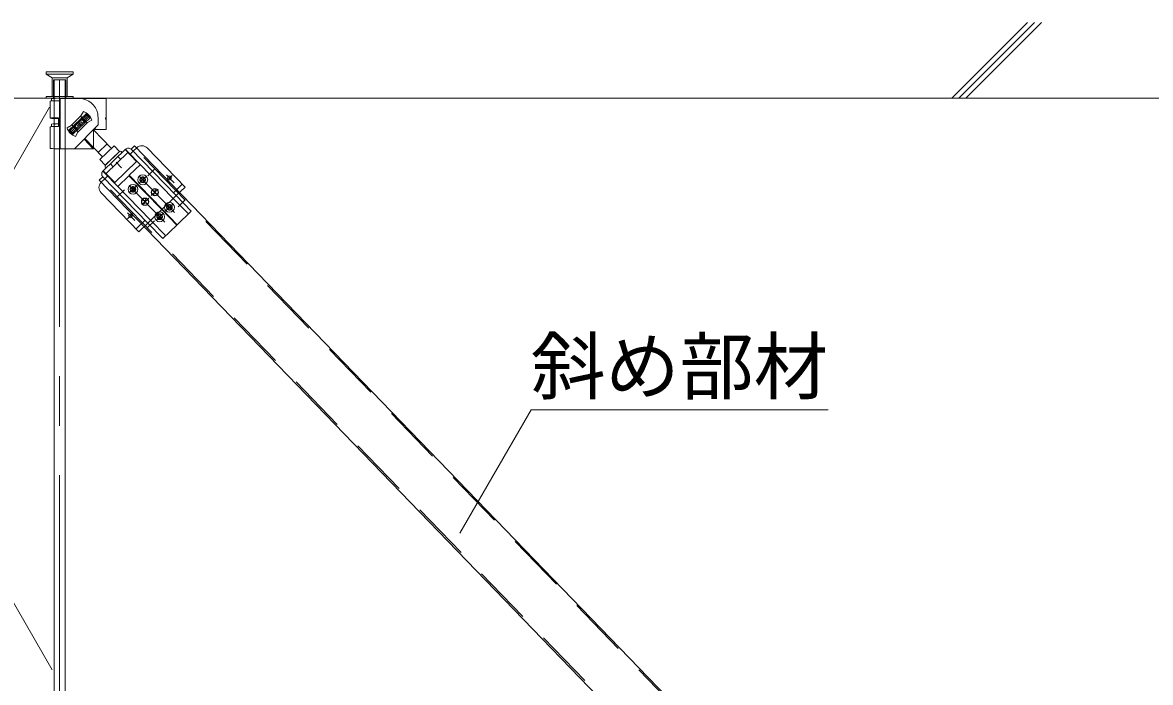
# Model space of a CAD drawing. Units: millimetres at full size, sheet at 1:40; details may follow other scales. Extents: x -7800 to 7800, y -5578 to 5485.
# Drawn here: x -4341 to -3430, y -629 to -95 of the extents above; entities that cross this region are included whole.
import ezdxf
from ezdxf.enums import TextEntityAlignment as Align

# ---------------------------------------------------------------- set-up
doc = ezdxf.new("R2010")
doc.units = ezdxf.units.MM
doc.header["$LTSCALE"] = 40
for name, pattern in [('CHAIN1', [8, 5, -1, 1, -1]), ('DASHED1', [1.8, 1.2, -0.6]), ('DOUBLE_CHAIN1', [8.8, 5, -1, 0.6, -0.6, 0.6, -1])]:
    doc.linetypes.add(name, pattern=pattern)
for name, color, linetype, lineweight in [('2-0_中心線', 4, 'CHAIN1', 9), ('2-1_吊り材', 4, 'Continuous', 9), ('2-6_文字', 7, 'Continuous', 18), ('2-9_躯体', 4, 'DASHED1', 9), ('2-B_ビス', 3, 'Continuous', 18)]:
    doc.layers.add(name, color=color, linetype=linetype, lineweight=lineweight)
doc.styles.add('ＭＳ ゴシック', font='')
doc.styles.get('ＭＳ ゴシック').set_extended_font_data('MS Gothic')

msp = doc.modelspace()

# ---------------------------------------------------------------- linework, layer by layer
at = {"layer": '2-0_中心線'}
msp.add_line((-4311.38, -141.16), (-4311.38, -1074.97), dxfattribs=at)
at = {"layer": '2-1_吊り材', "color": 3, "linetype": 'DASHED1', "lineweight": 18}
for p, q in [((-4315.88, -141.26), (-4315.88, -181.26)), ((-4306.88, -141.26), (-4306.88, -181.26))]:
    msp.add_line(p, q, dxfattribs=at)
at = {"layer": '2-1_吊り材', "color": 3, "lineweight": 18}
for p, q in [((-4315.88, -156.26), (-4315.88, -981.96)), ((-4306.88, -156.26), (-4306.88, -981.96))]:
    msp.add_line(p, q, dxfattribs=at)
at = {"layer": '2-6_文字'}
for p, q in [((-4319.53, -163.41), (-4375.78, -260.84)), ((-3987.74, -508.02), (-3930.19, -408.34)), ((-3930.19, -408.34), (-3690.19, -408.34)), ((-4317.39, -618.58), (-4374.94, -518.9))]:
    msp.add_line(p, q, dxfattribs=at)
at = {"layer": '2-9_躯体', "color": 7, "linetype": 'Continuous', "lineweight": 18}
for p, q in [((-3528.92, -95.07), (-3590.11, -156.26)), ((-3523.19, -95), (-3584.45, -156.26)), ((-3517.54, -95), (-3578.8, -156.26)), ((-4590.39, -156.26), (-2250.81, -156.26))]:
    msp.add_line(p, q, dxfattribs=at)
at = {"layer": '2-9_躯体'}
for p, q in [((-4300.38, -134.76), (-4322.38, -134.76)), ((-4300.38, -136.76), (-4322.38, -136.76)), ((-4317.38, -139.76), (-4317.38, -154.76)), ((-4305.38, -139.76), (-4317.38, -139.76)), ((-4316.38, -141.26), (-4316.38, -156.26)), ((-4316.38, -141.26), (-4315.88, -141.26)), ((-4306.38, -141.26), (-4315.88, -141.26)), ((-4306.38, -141.26), (-4306.38, -156.26)), ((-4305.38, -139.76), (-4305.38, -154.76)), ((-4322.38, -154.76), (-4322.38, -156.26)), ((-4300.38, -154.76), (-4322.38, -154.76)), ((-4300.38, -154.76), (-4300.38, -156.26))]:
    msp.add_line(p, q, dxfattribs=at)
for points in [[(-4322.38, -134.76), (-4322.38, -136.76), (-4317.38, -139.76)], [(-4300.38, -134.76), (-4300.38, -136.76), (-4305.38, -139.76)]]:
    msp.add_lwpolyline(points, dxfattribs=at)
at = {"layer": '2-B_ビス', "color": 4, "linetype": 'CHAIN1', "lineweight": 9}
msp.add_line((-4311.38, -141.16), (-4311.38, -1074.97), dxfattribs=at)
at = {"layer": '2-B_ビス'}
for p, q in [((-4319.08, -158.57), (-4319.08, -172.38)), ((-4318.08, -156.57), (-4318.08, -158.4)), ((-4314.53, -156.26), (-4316.52, -156.26)), ((-4315.88, -158.78), (-4315.88, -158.78)), ((-4310.88, -156.26), (-4314.53, -156.26)), ((-4310.88, -156.26), (-4306.88, -156.26)), ((-4310.88, -156.57), (-4295.38, -156.57)), ((-4310.88, -195.29), (-4310.88, -158.22)), ((-4295.38, -156.57), (-4273.88, -156.57)), ((-4273.88, -181.52), (-4273.88, -156.57)), ((-4312.39, -172.03), (-4312.34, -179.03)), ((-4304.23, -182.44), (-4289.65, -168.46)), ((-4302.81, -182.47), (-4289.68, -169.87)), ((-4294.18, -170.49), (-4301.96, -178.27)), ((-4286.53, -171.71), (-4301.11, -185.69)), ((-4287.95, -171.68), (-4301.08, -184.27)), ((-4294.5, -170.76), (-4289.23, -176.26)), ((-4294.18, -170.49), (-4292.2, -167.07)), ((-4291.77, -173.61), (-4289.32, -171.26)), ((-4289.68, -169.87), (-4289.65, -168.46)), ((-4289.68, -169.87), (-4287.95, -171.68)), ((-4289.65, -168.46), (-4286.53, -171.71)), ((-4287.95, -171.68), (-4286.53, -171.71)), ((-4280.37, -178.03), (-4280.37, -171.57)), ((-4273.88, -172.07), (-4274.18, -172.07)), ((-4273.88, -181.52), (-4273.88, -173.07)), ((-4319.08, -179.38), (-4319.08, -196.83)), ((-4318.08, -177.17), (-4318.08, -179.21)), ((-4301.96, -178.27), (-4305.39, -180.25)), ((-4301.56, -177.63), (-4296.52, -183.33)), ((-4298.99, -180.53), (-4301.44, -182.89)), ((-4280.38, -178.05), (-4299.48, -197.15)), ((-4295.38, -177.07), (-4297.18, -178.8)), ((-4295.38, -177.07), (-4297.11, -175.27)), ((-4288.8, -175.87), (-4296.58, -183.65)), ((-4295.38, -177.07), (-4293.57, -175.34)), ((-4295.38, -177.07), (-4293.65, -178.88)), ((-4288.8, -175.87), (-4285.37, -173.89)), ((-4284.04, -181.67), (-4269.5, -196.84)), ((-4273.88, -181.52), (-4283.88, -181.52)), ((-4283.88, -181.52), (-4283.88, -197.15)), ((-4281.95, -181.52), (-4282.95, -180.62)), ((-4301.11, -185.69), (-4304.23, -182.44)), ((-4302.81, -182.47), (-4304.23, -182.44)), ((-4301.08, -184.27), (-4302.81, -182.47)), ((-4301.08, -184.27), (-4301.11, -185.69)), ((-4296.58, -183.65), (-4298.56, -187.08)), ((-4284.4, -197.15), (-4291.56, -189.23)), ((-4291.08, -188.78), (-4276.72, -203.76)), ((-4310.88, -197.15), (-4310.88, -195.29)), ((-4310.88, -197.15), (-4283.88, -197.15)), ((-4280.18, -200.15), (-4272.96, -193.23)), ((-4258.13, -197.47), (-4276.43, -215.23)), ((-4274.42, -210.48), (-4262.93, -199.35)), ((-4258.49, -197.82), (-4249.3, -207.29)), ((-4255.91, -199.77), (-4256.26, -200.11)), ((-4255.91, -199.77), (-4219.47, -237.29)), ((-4250.73, -194.74), (-4253.61, -197.54)), ((-4253.61, -197.54), (-4217.18, -235.06)), ((-4249.1, -196.37), (-4252.01, -199.19)), ((-4250.73, -194.74), (-3432.64, -1041.89)), ((-4240.62, -196.49), (-4209.97, -228.06)), ((-4274.45, -210.45), (-4278.88, -205.84)), ((-4249.3, -207.29), (-4266.88, -224.36)), ((-4265.77, -207.95), (-4261.34, -212.57)), ((-4276.07, -214.88), (-4266.88, -224.36)), ((-4274.2, -217.53), (-4273.84, -217.18)), ((-4274.2, -217.53), (-4237.77, -255.05)), ((-4272.95, -218.82), (-4272.6, -219.18)), ((-4246.08, -209.88), (-4255.05, -218.59)), ((-4228.44, -246), (-4255.05, -218.59)), ((-4276.5, -219.76), (-4279.43, -222.6)), ((-4279.43, -222.6), (-3461.41, -1069.68)), ((-4277.8, -224.23), (-4274.89, -221.41)), ((-4276.5, -219.76), (-4240.06, -257.28)), ((-4275.24, -221.05), (-4274.89, -221.41)), ((-4264.38, -227.65), (-4255.41, -218.94)), ((-4228.8, -246.34), (-4255.41, -218.94)), ((-4252.54, -227.61), (-4252.56, -228.91)), ((-4252.54, -227.61), (-4251.54, -227.62)), ((-4251.54, -227.62), (-4251.56, -228.92)), ((-4246.47, -221.71), (-4246.49, -222.71)), ((-4246.49, -222.71), (-4245.19, -222.74)), ((-4246.47, -221.71), (-4245.17, -221.74)), ((-4244.7, -223.24), (-4244.72, -224.54)), ((-4244.72, -224.54), (-4243.72, -224.56)), ((-4244.64, -219.94), (-4244.66, -221.24)), ((-4244.64, -219.94), (-4243.64, -219.96)), ((-4243.7, -223.26), (-4243.72, -224.56)), ((-4243.64, -219.96), (-4243.66, -221.26)), ((-4243.19, -222.77), (-4241.89, -222.79)), ((-4243.17, -221.77), (-4241.87, -221.79)), ((-4241.87, -221.79), (-4241.89, -222.79)), ((-4277.93, -232.71), (-4247.28, -264.28)), ((-4254.36, -229.38), (-4254.38, -230.38)), ((-4254.38, -230.38), (-4253.08, -230.4)), ((-4254.36, -229.38), (-4253.06, -229.4)), ((-4252.59, -230.91), (-4252.61, -232.21)), ((-4252.61, -232.21), (-4251.61, -232.22)), ((-4251.59, -230.92), (-4251.61, -232.22)), ((-4251.08, -230.43), (-4249.78, -230.45)), ((-4251.07, -229.43), (-4249.77, -229.45)), ((-4249.77, -229.45), (-4249.78, -230.45)), ((-4234.43, -232.3), (-4236.49, -230.54)), ((-4234.43, -232.3), (-4236.37, -234.18)), ((-4236.37, -234.18), (-4233.47, -233.29)), ((-4235.83, -231.1), (-4234.24, -231.33)), ((-4234.43, -232.3), (-4233.9, -229.65)), ((-4234.43, -232.3), (-4232.55, -234.23)), ((-4217.18, -235.06), (-4209.97, -228.06)), ((-4217.18, -235.06), (-4204.99, -247.62)), ((-4242.32, -239.96), (-4244.38, -238.21)), ((-4242.32, -239.96), (-4244.26, -241.84)), ((-4244.26, -241.84), (-4241.36, -240.95)), ((-4243.72, -238.76), (-4242.13, -238.99)), ((-4242.32, -239.96), (-4241.8, -237.31)), ((-4242.32, -239.96), (-4240.44, -241.9)), ((-4228.8, -246.34), (-4228.44, -246)), ((-4228.44, -246), (-4216.25, -258.55)), ((-4224.88, -243.96), (-4224.89, -244.96)), ((-4224.89, -244.96), (-4223.59, -244.98)), ((-4224.88, -243.96), (-4223.58, -243.98)), ((-4223.1, -245.48), (-4223.12, -246.78)), ((-4223.05, -242.19), (-4223.07, -243.49)), ((-4223.05, -242.19), (-4222.05, -242.2)), ((-4222.1, -245.5), (-4222.12, -246.8)), ((-4222.05, -242.2), (-4222.07, -243.5)), ((-4221.59, -245.01), (-4220.3, -245.03)), ((-4221.58, -244.01), (-4220.28, -244.03)), ((-4220.28, -244.03), (-4220.3, -245.03)), ((-4232.77, -251.62), (-4232.79, -252.62)), ((-4232.79, -252.62), (-4231.49, -252.64)), ((-4232.77, -251.62), (-4231.47, -251.64)), ((-4230.99, -253.15), (-4231.02, -254.45)), ((-4231.02, -254.45), (-4230.02, -254.46)), ((-4230.94, -249.85), (-4230.96, -251.15)), ((-4230.94, -249.85), (-4229.94, -249.86)), ((-4230, -253.16), (-4230.02, -254.46)), ((-4229.94, -249.86), (-4229.96, -251.16)), ((-4229.49, -252.67), (-4228.19, -252.69)), ((-4229.47, -251.67), (-4228.17, -251.69)), ((-4228.8, -246.34), (-4216.61, -258.9)), ((-4228.17, -251.69), (-4228.19, -252.69)), ((-4223.12, -246.78), (-4222.12, -246.8)), ((-4204.99, -247.62), (-4216.25, -258.55)), ((-4247.28, -264.28), (-4240.06, -257.28)), ((-4240.06, -257.28), (-4227.87, -269.84)), ((-4227.87, -269.84), (-4216.61, -258.9))]:
    msp.add_line(p, q, dxfattribs=at)
at = {"layer": '2-B_ビス', "linetype": 'DASHED1'}
for p, q in [((-4315.88, -156.26), (-4315.88, -181.26)), ((-4315.88, -156.8), (-4315.88, -171.28)), ((-4306.88, -156.26), (-4306.88, -181.26)), ((-4294.12, -172.75), (-4291, -176)), ((-4293.5, -172.15), (-4290.38, -175.4)), ((-4315.88, -177.39), (-4315.87, -197.08)), ((-4300.37, -178.75), (-4297.26, -181.99)), ((-4299.75, -178.15), (-4296.64, -181.4)), ((-4281.54, -195.26), (-4281.54, -195.26)), ((-4273.84, -217.18), (-4256.26, -200.11)), ((-4255.91, -199.77), (-4258.13, -197.47)), ((-4252.01, -199.19), (-4254.3, -201.42)), ((-4270.33, -209.31), (-4268.1, -211.61)), ((-4264.23, -203.39), (-4262, -205.69)), ((-4243.24, -204.22), (-3433.5, -1042.73)), ((-4274.2, -217.53), (-4276.43, -215.23)), ((-4274.89, -221.41), (-4272.6, -219.18)), ((-4219.41, -232.76), (-4212.2, -225.76)), ((-4270.29, -230.34), (-3460.55, -1068.85)), ((-4228.44, -246), (-4217.18, -235.06)), ((-4231.03, -244.05), (-4230.67, -243.7)), ((-4219.47, -237.29), (-4207.28, -249.84)), ((-4249.5, -261.99), (-4242.29, -254.99)), ((-4240.06, -257.28), (-4228.8, -246.34)), ((-4237.77, -255.05), (-4225.58, -267.61))]:
    msp.add_line(p, q, dxfattribs=at)
at = {"layer": '2-B_ビス', "linetype": 'CHAIN1'}
for p, q in [((-4240.03, -218.92), (-4234.32, -213.38)), ((-4224.99, -218.33), (-4218.91, -224.59)), ((-4224.84, -222.99), (-4220.47, -218.75)), ((-4255.15, -226.75), (-4226.34, -256.42)), ((-4254.79, -232.55), (-4249.04, -226.97)), ((-4247.25, -219.09), (-4218.44, -248.76)), ((-4247.03, -225.02), (-4241.53, -219.68)), ((-4264.61, -235.81), (-4259, -230.37)), ((-4245.03, -242.59), (-4239.29, -237.02)), ((-4237.28, -235.06), (-4231.78, -229.72)), ((-4219.94, -241.92), (-4225.82, -247.63)), ((-4215.65, -244.03), (-4209.94, -238.49)), ((-4256.56, -248.98), (-4250.48, -255.24)), ((-4256.5, -253.72), (-4251.89, -249.24)), ((-4233.19, -254.79), (-4227.45, -249.21)), ((-4240.23, -260.92), (-4234.62, -255.48))]:
    msp.add_line(p, q, dxfattribs=at)
at = {"layer": '2-B_ビス'}
for points in [[(-4310.88, -158.22), (-4312.31, -158.22), (-4313.69, -158.24), (-4314.98, -158.27), (-4316.15, -158.3), (-4317.17, -158.35), (-4317.98, -158.4), (-4318.59, -158.45), (-4318.96, -158.51), (-4319.08, -158.57)], [(-4315.88, -156.8), (-4315.36, -156.5), (-4314.98, -156.28)], [(-4310.88, -158.22), (-4310.88, -156.57), (-4310.88, -156.26)], [(-4312.4, -172.03), (-4313.78, -172.04), (-4315.07, -172.07), (-4316.23, -172.11), (-4317.23, -172.15), (-4318.03, -172.2), (-4318.62, -172.26), (-4318.98, -172.32), (-4319.08, -172.38), (-4318.94, -172.44), (-4318.56, -172.5), (-4317.94, -172.56), (-4317.1, -172.61), (-4316.08, -172.65), (-4314.9, -172.69), (-4313.6, -172.72), (-4312.4, -172.73)], [(-4312.4, -172.17), (-4313.21, -172.18), (-4313.94, -172.21), (-4314.58, -172.23), (-4315.11, -172.26), (-4315.51, -172.3), (-4315.77, -172.33), (-4315.88, -172.37), (-4315.84, -172.41), (-4315.65, -172.44), (-4315.31, -172.48), (-4314.84, -172.51), (-4314.25, -172.54), (-4313.56, -172.56), (-4312.78, -172.58), (-4312.4, -172.59)], [(-4274.18, -172.07), (-4274.18, -173.07), (-4273.88, -173.07)], [(-4312.35, -179.03), (-4313.73, -179.05), (-4315.02, -179.08), (-4316.19, -179.11), (-4317.19, -179.16), (-4318.01, -179.21), (-4318.6, -179.26), (-4318.97, -179.32), (-4319.08, -179.38)], [(-4315.88, -177.39), (-4315.36, -177.09), (-4314.98, -176.87)], [(-4274.45, -210.45), (-4262.9, -199.38), (-4267.33, -194.76), (-4278.88, -205.84)]]:
    msp.add_lwpolyline(points, dxfattribs=at)
at = {"layer": '2-B_ビス', "linetype": 'DOUBLE_CHAIN1'}
msp.add_lwpolyline([(-4310.88, -197.15), (-4312.3, -197.15), (-4313.69, -197.13), (-4314.98, -197.1), (-4316.15, -197.07), (-4317.16, -197.02), (-4317.98, -196.97), (-4318.59, -196.92), (-4319.08, -196.83)], dxfattribs=at)
at = {"layer": '2-B_ビス'}
for centre, radius in [((-4244.18, -222.25), 4), ((-4252.07, -229.91), 4), ((-4252.07, -229.91), 2.25), ((-4244.18, -222.25), 2.25), ((-4222.59, -220.8), 1.5), ((-4242.32, -239.96), 3), ((-4242.32, -239.96), 3), ((-4234.43, -232.29), 3), ((-4234.43, -232.3), 3), ((-4234.43, -232.3), 2.7), ((-4242.32, -239.96), 2.7), ((-4222.59, -244.49), 4), ((-4222.59, -244.49), 2.25), ((-4254.16, -251.45), 1.5), ((-4230.48, -252.16), 4), ((-4230.48, -252.15), 2.25)]:
    msp.add_circle(centre, radius, dxfattribs=at)
for centre, radius, start, end in [((-4312.71, -197.1), 40.88, 92.5588, 97.55402), ((-4295.37, -171.57), 15, 10.54723, 89.99998), ((-4295.38, -177.07), 10.5, 17.62668, 72.37388), ((-4295.37, -171.57), 15, 0, 10.54723), ((-4313.58, -207.71), 30.86, 87.75647, 98.39833), ((-4295.38, -177.07), 10.5, 197.62581, 252.37382), ((-4262.23, -200.07), 1, 314.07015, 134.07015), ((-4255.91, -199.77), 3.2, 44.15432, 134.15432), ((-4244.92, -200.67), 6, 44.15432, 134.15432), ((-4274.2, -217.53), 3.2, 134.15432, 224.15432), ((-4273.73, -211.2), 1, 134.07015, 314.07015), ((-4273.62, -228.53), 6, 134.15432, 224.15432), ((-4245.2, -223.24), 0.5, 359.07015, 89.07013), ((-4245.16, -221.24), 0.5, 269.07013, 359.07015), ((-4243.2, -223.27), 0.5, 89.07015, 179.07015), ((-4243.16, -221.27), 0.5, 179.07015, 269.07015), ((-4253.09, -230.9), 0.5, 359.07015, 89.07013), ((-4253.06, -228.9), 0.5, 269.07013, 359.07015), ((-4251.09, -230.93), 0.5, 89.07015, 179.07015), ((-4251.06, -228.93), 0.5, 179.07015, 269.07015), ((-4223.6, -245.48), 0.5, 359.07015, 89.07013), ((-4223.57, -243.48), 0.5, 269.07013, 359.07015), ((-4221.6, -245.51), 0.5, 89.07015, 179.07015), ((-4221.57, -243.51), 0.5, 179.07015, 269.07015), ((-4231.49, -253.14), 0.5, 359.07015, 89.07013), ((-4231.46, -251.14), 0.5, 269.07013, 359.07015), ((-4229.5, -253.17), 0.5, 89.07015, 179.07015), ((-4229.46, -251.17), 0.5, 179.07015, 269.07015)]:
    msp.add_arc(centre, radius, start, end, dxfattribs=at)

# ---------------------------------------------------------------- texts
at = {"layer": '2-6_文字', "style": 'ＭＳ ゴシック'}
msp.add_text('斜め部材', height=43.99, dxfattribs=at).set_placement((-3930.19, -408.34), align=Align.BOTTOM_LEFT)

doc.saveas('drawing.dxf')
